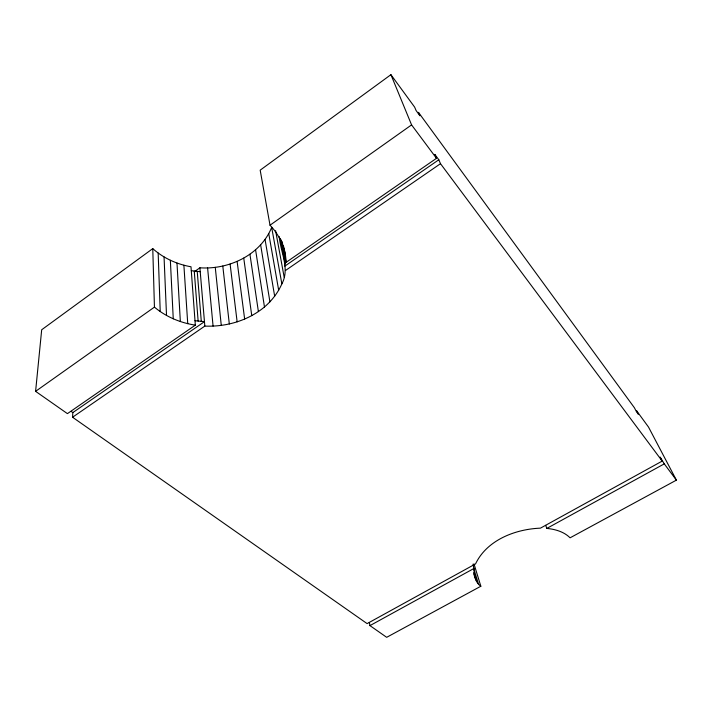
<?xml version="1.0" encoding="UTF-8"?>
<svg xmlns="http://www.w3.org/2000/svg" width="712" height="712" viewBox="0 0 712 712"><rect width="100%" height="100%" fill="white"/><g stroke="black" fill="none" stroke-linecap="round" stroke-linejoin="round"><path stroke-width="1.07" d="M282.183 241.768L286.091 262.363L436.492 158.313L434.818 154.397L438.815 159.764L284.809 266.146L285.281 258.1M545.659 525.331L546.834 528.411C555.226 529.256 563.966 531.695 570.081 537.818L676.4 480.137L664.278 463.868L660.113 457.086L662.204 461.091L540.444 528.153C515.354 529.123 486.928 540.016 475.545 563.904L367.116 623.614L72.562 417.241L72.838 412.577L204.46 321.655L194.999 320.712M473.053 564.109C474.797 571.656 473.266 581.045 480.84 586.243L386.678 637.32L369.964 625.617L369.323 622.448M35.6 391.342L41.688 329.763L152.769 248.622C163.44 258.189 176.932 264.294 190.994 266.769L195.328 325.153L67.426 413.636L35.6 391.342L154.442 307.121L152.769 248.622M72.562 417.241L204.834 326.087C226.113 326.995 247.99 320.72 264.472 306.979C271.842 300.633 277.956 292.81 281.863 283.874C290.104 268.744 280.475 252.279 279.273 236.651M194.474 271.655L199.894 267.801C228.775 269.83 260.343 255.19 271.681 227.413L281.863 283.874M676.4 480.137L648.507 427.058L636.448 410.557L638.335 414.179L636.279 411.367L634.392 407.736L418.46 112.354L419.929 115.78L416.093 110.538L414.633 107.12L390.915 74.68L260.183 170.168L270.017 225.215C279.558 235.183 285.788 248.47 286.091 262.363M270.017 225.215L411.58 124.894L390.915 74.68M285.61 270.427L440.497 163.689L438.815 159.764M369.964 625.617L474.326 568.265M546.834 528.411L664.278 463.868M191.288 270.685L200.223 271.708M154.442 307.121C166.003 316.885 180.439 322.839 195.328 325.153M71.129 411.376L72.838 412.577M411.58 124.894L436.492 158.313M440.497 163.689L662.204 461.091M474.014 563.966L480.84 586.243M473.863 568.933L478.393 583.796M473.881 572.59L476.462 581.099M473.8 573.988L475.073 578.162M284.106 248.274L285.539 255.777M283.492 245.978L284.115 249.253M281.347 240.086L285.263 260.797M280.377 238.378L285.112 263.476M275.606 230.706L284.186 277.253M268.753 233.581L278.677 290.229M265.051 239.41L274.672 296.237M260.645 244.839L269.919 301.844M255.581 249.796L264.472 306.979M249.93 254.237L258.394 311.589M243.744 258.127L251.763 315.638M237.114 261.411L244.652 319.074M230.101 264.054L237.141 321.86M222.794 266.03L229.317 323.978M215.264 267.329L221.272 325.402M207.601 267.917L213.075 326.105M199.894 267.801L204.834 326.087M197.233 271.477L201.291 321.45M194.251 271.13L198.141 321.139M183.892 265.22L187.737 323.675M176.985 263.057L180.35 321.557M170.355 260.298L173.256 318.825M164.054 256.943L166.519 315.478M158.171 253.045L160.227 311.571"/></g></svg>
